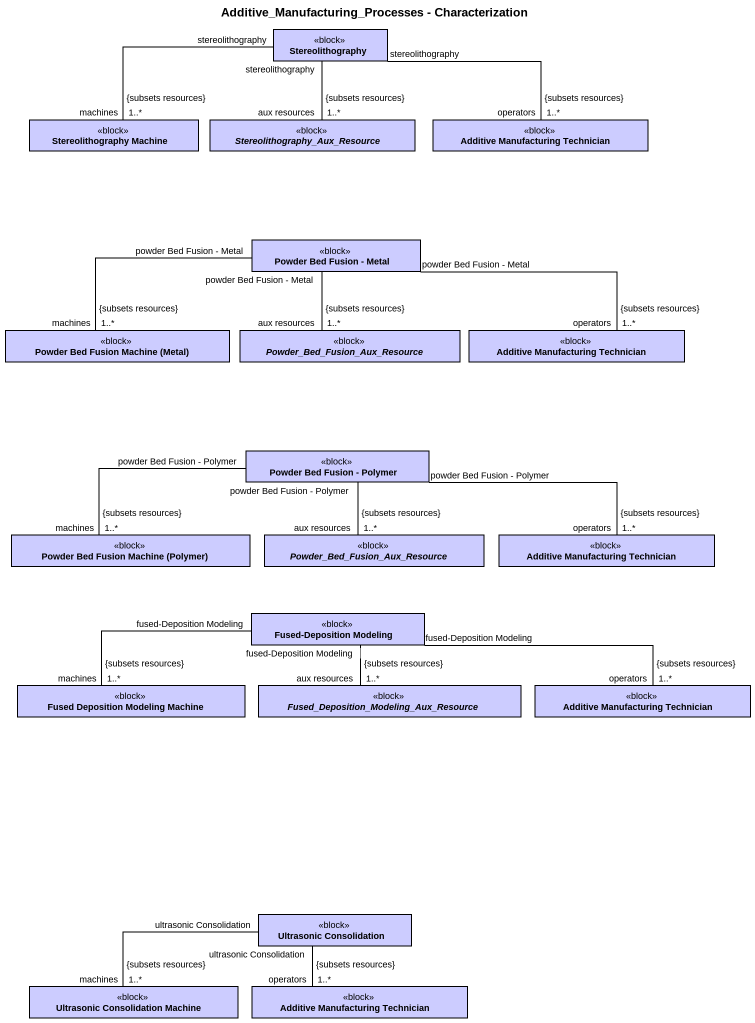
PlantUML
@startuml
title Additive_Manufacturing_Processes - Characterization
hide circle
hide empty members
class Stereolithography <<block>> #CCCCFF
class "Stereolithography Machine" as Stereolithography_Machine <<block>> #CCCCFF
abstract class "Stereolithography_Aux_Resource" as Stereolithography_Aux <<block>> #CCCCFF
class "Additive Manufacturing Technician" as Additive_Manufacturing <<block>> #CCCCFF
class "Powder Bed Fusion - Metal" as Powder_Bed_Fusion_Metal <<block>> #CCCCFF
class "Powder Bed Fusion Machine (Metal)" as Powder_Bed_Fusion_Machine <<block>> #CCCCFF
abstract class "Powder_Bed_Fusion_Aux_Resource" as Powder_Bed_Fusion_Aux <<block>> #CCCCFF
class "Additive Manufacturing Technician" as Additive_Manufacturing_2 <<block>> #CCCCFF
class "Powder Bed Fusion - Polymer" as Powder_Bed_Fusion_Polymer <<block>> #CCCCFF
class "Powder Bed Fusion Machine (Polymer)" as Powder_Bed_Fusion_Machine_2 <<block>> #CCCCFF
abstract class "Powder_Bed_Fusion_Aux_Resource" as Powder_Bed_Fusion_Aux_2 <<block>> #CCCCFF
class "Additive Manufacturing Technician" as Additive_Manufacturing_3 <<block>> #CCCCFF
class "Fused-Deposition Modeling" as Fused_Deposition_Modeling <<block>> #CCCCFF
class "Fused Deposition Modeling Machine" as Fused_Deposition_Modeling_2 <<block>> #CCCCFF
abstract class "Fused_Deposition_Modeling_Aux_Resource" as Fused_Deposition_Modeling_3 <<block>> #CCCCFF
class "Additive Manufacturing Technician" as Additive_Manufacturing_4 <<block>> #CCCCFF
class "Ultrasonic Consolidation" as Ultrasonic_Consolidation <<block>> #CCCCFF
class "Ultrasonic Consolidation Machine" as Ultrasonic_Consolidation_2 <<block>> #CCCCFF
class "Additive Manufacturing Technician" as Additive_Manufacturing_5 <<block>> #CCCCFF
Stereolithography "stereolithography" -left- "machines\n1..*\n{subsets resources}" Stereolithography_Machine
Stereolithography "stereolithography" -- "aux resources\n1..*\n{subsets resources}" Stereolithography_Aux
Stereolithography "stereolithography" -right- "operators\n1..*\n{subsets resources}" Additive_Manufacturing
Powder_Bed_Fusion_Metal "powder Bed Fusion - Metal" -left- "machines\n1..*\n{subsets resources}" Powder_Bed_Fusion_Machine
Powder_Bed_Fusion_Metal "powder Bed Fusion - Metal" -- "aux resources\n1..*\n{subsets resources}" Powder_Bed_Fusion_Aux
Powder_Bed_Fusion_Metal "powder Bed Fusion - Metal" -right- "operators\n1..*\n{subsets resources}" Additive_Manufacturing_2
Powder_Bed_Fusion_Polymer "powder Bed Fusion - Polymer" -left- "machines\n1..*\n{subsets resources}" Powder_Bed_Fusion_Machine_2
Powder_Bed_Fusion_Polymer "powder Bed Fusion - Polymer" -- "aux resources\n1..*\n{subsets resources}" Powder_Bed_Fusion_Aux_2
Powder_Bed_Fusion_Polymer "powder Bed Fusion - Polymer" -right- "operators\n1..*\n{subsets resources}" Additive_Manufacturing_3
Fused_Deposition_Modeling "fused-Deposition Modeling" -left- "machines\n1..*\n{subsets resources}" Fused_Deposition_Modeling_2
Fused_Deposition_Modeling "fused-Deposition Modeling" -- "aux resources\n1..*\n{subsets resources}" Fused_Deposition_Modeling_3
Fused_Deposition_Modeling "fused-Deposition Modeling" -right- "operators\n1..*\n{subsets resources}" Additive_Manufacturing_4
Ultrasonic_Consolidation "ultrasonic Consolidation" -left- "machines\n1..*\n{subsets resources}" Ultrasonic_Consolidation_2
Ultrasonic_Consolidation "ultrasonic Consolidation" -- "operators\n1..*\n{subsets resources}" Additive_Manufacturing_5
@enduml
